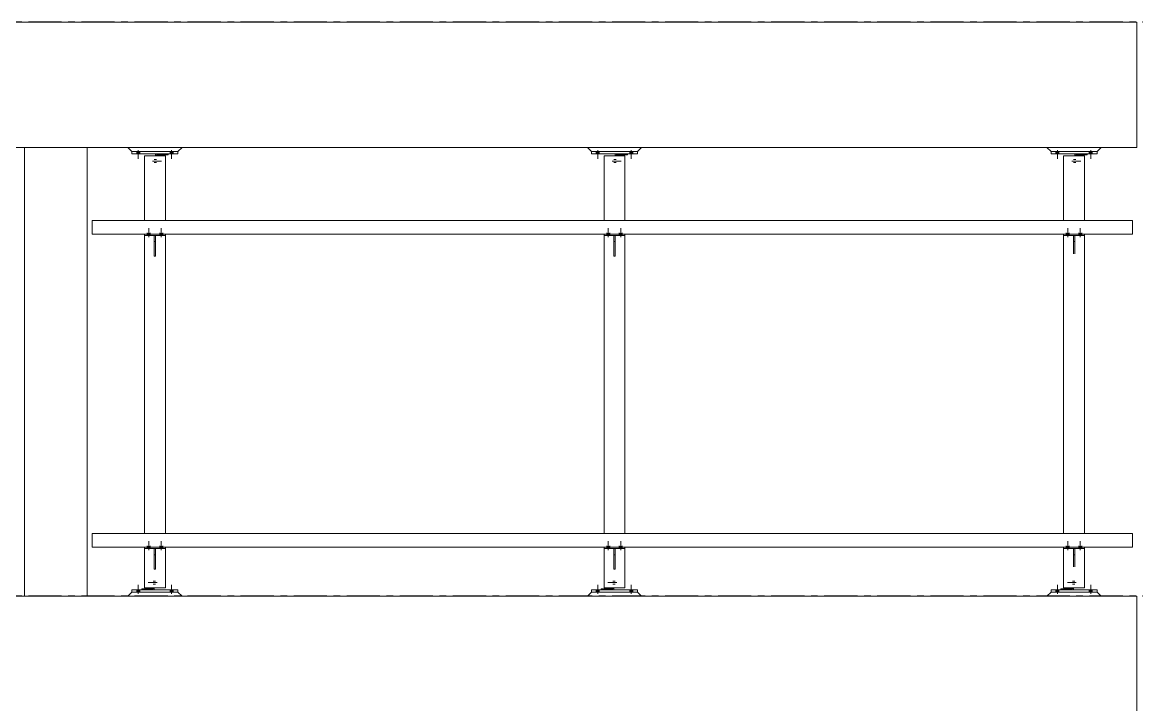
# Model space of a CAD drawing. Header units: millimetres. Extents: x 3774 to 718460, y -768339 to 192544.
# Drawn here: x 414314 to 419649, y -633197 to -629927 of the extents above; entities that cross this region are included whole.
import ezdxf

# ---------------------------------------------------------------- set-up
doc = ezdxf.new("R2010")
doc.units = ezdxf.units.MM
for name, pattern in [('CENTER', [50.8, 31.75, -6.35, 6.35, -6.35]), ('XKITLINE00', [0]), ('XKITLINE02', [4, 2, -2])]:
    doc.linetypes.add(name, pattern=pattern)
doc.layers.add('Bolt', color=7, linetype='Continuous', lineweight=0)
doc.layers.add('Part', color=7, linetype='Continuous', lineweight=0)

# ---------------------------------------------------------------- blocks, each defined once
blk = doc.blocks.new('*A6183500')
at = {"layer": 'Part', "color": 7, "linetype": 'XKITLINE00', "lineweight": 0}
for p, q in [((2179.569525, -60.453462), (2328.969438, -60.453462)), ((2179.569525, -65.253462), (2328.969438, -65.253462))]:
    blk.add_line(p, q, dxfattribs=at)
blk = doc.blocks.new('*A6193501')
at = {"layer": 'Part', "color": 7, "linetype": 'XKITLINE00', "lineweight": 0}
blk.add_line((2179.569525, -82.453462), (2328.969438, -82.453462), dxfattribs=at)
blk = doc.blocks.new('*A13394221')
at = {"layer": 'Part', "color": 7, "linetype": 'XKITLINE00', "lineweight": 0}
for p, q in [((2286.369525, -82.453462), (2286.369525, -65.253462)), ((2288.769525, -82.453462), (2288.769525, -65.253462)), ((2286.369525, -124.453462), (2286.369525, -87.253462)), ((2288.769525, -124.453462), (2288.769525, -87.253462))]:
    blk.add_line(p, q, dxfattribs=at)
blk = doc.blocks.new('*A15404422')
at = {"layer": 'Part', "color": 7, "linetype": 'XKITLINE00', "lineweight": 0}
for p, q in [((2326.545603, -69.328129), (2326.545603, -68.621462)), ((2326.545603, -68.621462), (2326.593603, -68.621462)), ((2326.593603, -69.328129), (2326.593603, -68.621462)), ((2326.545603, -68.861462), (2326.593603, -68.861462))]:
    blk.add_line(p, q, dxfattribs=at)
blk = doc.blocks.new('*A15414423')
at = {"layer": 'Part', "color": 7, "linetype": 'XKITLINE00', "lineweight": 0}
for p, q in [((2326.169603, -68.573462), (2326.169603, -68.621462)), ((2326.169603, -68.621462), (2326.969603, -68.621462)), ((2326.969603, -68.621462), (2326.969603, -68.573462))]:
    blk.add_line(p, q, dxfattribs=at)
blk = doc.blocks.new('*A15424424')
at = {"layer": 'Part', "color": 7, "linetype": 'XKITLINE00', "lineweight": 0}
for p, q in [((2308.945603, -69.421462), (2308.945603, -68.621462)), ((2308.945603, -68.621462), (2308.993603, -68.621462)), ((2308.993603, -69.421462), (2308.993603, -68.621462)), ((2308.945603, -68.861462), (2308.993603, -68.861462)), ((2308.945603, -69.421462), (2308.993603, -69.421462))]:
    blk.add_line(p, q, dxfattribs=at)
blk = doc.blocks.new('*A15434425')
at = {"layer": 'Part', "color": 7, "linetype": 'XKITLINE00', "lineweight": 0}
for p, q in [((2308.569603, -68.573462), (2308.569603, -68.621462)), ((2308.569603, -68.621462), (2309.369603, -68.621462)), ((2309.369603, -68.621462), (2309.369603, -68.573462))]:
    blk.add_line(p, q, dxfattribs=at)
blk = doc.blocks.new('*A15444426')
at = {"layer": 'Part', "color": 7, "linetype": 'XKITLINE00', "lineweight": 0}
for p, q in [((2308.993603, -65.573462), (2308.993603, -65.493462)), ((2309.033603, -65.573462), (2309.033603, -65.533462)), ((2309.033603, -65.533462), (2309.473603, -65.533462)), ((2309.473603, -65.533462), (2309.473603, -65.493462))]:
    blk.add_line(p, q, dxfattribs=at)
blk = doc.blocks.new('*A15454427')
at = {"layer": 'Part', "color": 7, "linetype": 'XKITLINE00', "lineweight": 0}
for p, q in [((2308.089603, -65.413462), (2307.929603, -65.253462)), ((2310.009603, -65.253462), (2309.849603, -65.413462)), ((2309.849603, -65.413462), (2308.089603, -65.413462))]:
    blk.add_line(p, q, dxfattribs=at)
blk = doc.blocks.new('*A15464428')
at = {"layer": 'Part', "color": 7, "linetype": 'XKITLINE00', "lineweight": 0}
for p, q in [((2308.089603, -65.493462), (2308.089603, -65.413462)), ((2308.089603, -65.413462), (2309.849603, -65.413462)), ((2308.089603, -65.493462), (2309.849603, -65.493462)), ((2309.849603, -65.493462), (2309.849603, -65.413462))]:
    blk.add_line(p, q, dxfattribs=at)
blk = doc.blocks.new('*A15494431')
at = {"layer": 'Part', "color": 7, "linetype": 'XKITLINE00', "lineweight": 0}
for p, q in [((2291.769603, -65.573462), (2290.969603, -65.573462)), ((2290.969603, -68.053462), (2290.969603, -65.573462)), ((2291.769603, -68.053462), (2291.769603, -65.573462)), ((2290.969603, -80.053462), (2290.969603, -68.621462)), ((2291.769603, -80.053462), (2291.769603, -68.621462)), ((2290.969603, -82.133462), (2290.969603, -80.621462)), ((2291.769603, -82.133462), (2291.769603, -80.621462)), ((2290.969603, -82.133462), (2291.769603, -82.133462))]:
    blk.add_line(p, q, dxfattribs=at)
blk = doc.blocks.new('*A15504432')
at = {"layer": 'Part', "color": 7, "linetype": 'XKITLINE00', "lineweight": 0}
for p, q in [((2290.969603, -80.573462), (2290.969603, -80.621462)), ((2290.969603, -80.621462), (2291.769603, -80.621462)), ((2291.769603, -80.621462), (2291.769603, -80.573462))]:
    blk.add_line(p, q, dxfattribs=at)
blk = doc.blocks.new('*A15514433')
at = {"layer": 'Part', "color": 7, "linetype": 'XKITLINE00', "lineweight": 0}
for p, q in [((2291.345603, -81.421462), (2291.345603, -80.621462)), ((2291.345603, -80.621462), (2291.393603, -80.621462)), ((2291.393603, -81.421462), (2291.393603, -80.621462)), ((2291.345603, -80.861462), (2291.393603, -80.861462)), ((2291.345603, -81.421462), (2291.393603, -81.421462))]:
    blk.add_line(p, q, dxfattribs=at)
blk = doc.blocks.new('*A15534435')
at = {"layer": 'Part', "color": 7, "linetype": 'XKITLINE00', "lineweight": 0}
for p, q in [((2290.329603, -82.453462), (2290.489603, -82.293462)), ((2290.489603, -82.293462), (2292.249603, -82.293462)), ((2292.249603, -82.293462), (2292.409603, -82.453462))]:
    blk.add_line(p, q, dxfattribs=at)
blk = doc.blocks.new('*A15544436')
at = {"layer": 'Part', "color": 7, "linetype": 'XKITLINE00', "lineweight": 0}
for p, q in [((2292.249603, -82.213462), (2290.489603, -82.213462)), ((2290.489603, -82.213462), (2290.489603, -82.293462)), ((2292.249603, -82.293462), (2290.489603, -82.293462)), ((2292.249603, -82.213462), (2292.249603, -82.293462))]:
    blk.add_line(p, q, dxfattribs=at)
blk = doc.blocks.new('*A15554437')
at = {"layer": 'Part', "color": 7, "linetype": 'XKITLINE00', "lineweight": 0}
for p, q in [((2291.305603, -82.173462), (2290.865603, -82.173462)), ((2290.865603, -82.173462), (2290.865603, -82.213462)), ((2291.305603, -82.133462), (2291.305603, -82.173462)), ((2291.345603, -82.213462), (2291.345603, -82.133462))]:
    blk.add_line(p, q, dxfattribs=at)
blk = doc.blocks.new('*A15604442')
at = {"layer": 'Part', "color": 7, "linetype": 'XKITLINE00', "lineweight": 0}
for p, q in [((2290.969603, -68.573462), (2290.969603, -68.621462)), ((2290.969603, -68.621462), (2291.769603, -68.621462)), ((2291.769603, -68.621462), (2291.769603, -68.573462))]:
    blk.add_line(p, q, dxfattribs=at)
blk = doc.blocks.new('*A15614443')
at = {"layer": 'Part', "color": 7, "linetype": 'XKITLINE00', "lineweight": 0}
for p, q in [((2291.345603, -69.421462), (2291.345603, -68.621462)), ((2291.345603, -68.621462), (2291.393603, -68.621462)), ((2291.393603, -69.421462), (2291.393603, -68.621462)), ((2291.345603, -68.861462), (2291.393603, -68.861462)), ((2291.345603, -69.421462), (2291.393603, -69.421462))]:
    blk.add_line(p, q, dxfattribs=at)
blk = doc.blocks.new('*A15644446')
at = {"layer": 'Part', "color": 7, "linetype": 'XKITLINE00', "lineweight": 0}
for p, q in [((2291.393603, -65.573462), (2291.393603, -65.493462)), ((2291.433603, -65.573462), (2291.433603, -65.533462)), ((2291.433603, -65.533462), (2291.873603, -65.533462)), ((2291.873603, -65.533462), (2291.873603, -65.493462))]:
    blk.add_line(p, q, dxfattribs=at)
blk = doc.blocks.new('*A15654447')
at = {"layer": 'Part', "color": 7, "linetype": 'XKITLINE00', "lineweight": 0}
for p, q in [((2290.489603, -65.413462), (2290.329603, -65.253462)), ((2292.409603, -65.253462), (2292.249603, -65.413462)), ((2292.249603, -65.413462), (2290.489603, -65.413462))]:
    blk.add_line(p, q, dxfattribs=at)
blk = doc.blocks.new('*A15664448')
at = {"layer": 'Part', "color": 7, "linetype": 'XKITLINE00', "lineweight": 0}
for p, q in [((2290.489603, -65.493462), (2290.489603, -65.413462)), ((2290.489603, -65.413462), (2292.249603, -65.413462)), ((2290.489603, -65.493462), (2292.249603, -65.493462)), ((2292.249603, -65.493462), (2292.249603, -65.413462))]:
    blk.add_line(p, q, dxfattribs=at)
blk = doc.blocks.new('*A15674449')
at = {"layer": 'Bolt', "color": 7, "linetype": 'XKITLINE02', "lineweight": 0}
for p, q in [((2326.545603, -65.717462), (2326.593603, -65.717462)), ((2326.593603, -65.717462), (2326.633603, -65.717462)), ((2326.482243, -65.773462), (2326.825603, -65.773462)), ((2326.545603, -65.829462), (2326.593603, -65.829462)), ((2326.593603, -65.829462), (2326.633603, -65.829462))]:
    blk.add_line(p, q, dxfattribs=at)
blk = doc.blocks.new('*A15684450')
at = {"layer": 'Bolt'}
for points in [[(2325.986, -65.413), (2325.986, -65.493), (2325.874, -65.493), (2325.874, -65.413)], [(2327.266, -65.413), (2327.266, -65.493), (2327.154, -65.493), (2327.154, -65.413)]]:
    blk.add_hatch(color=7, dxfattribs=at).paths.add_polyline_path(points, flags=17)
at = {"layer": 'Bolt', "color": 7, "linetype": 'XKITLINE00', "lineweight": 0}
for p, q in [((2325.874, -65.413), (2325.874, -65.493)), ((2325.93, -65.35), (2325.93, -65.693)), ((2325.986, -65.413), (2325.986, -65.493)), ((2327.154, -65.413), (2327.154, -65.493)), ((2327.21, -65.35), (2327.21, -65.693)), ((2327.266, -65.413), (2327.266, -65.493))]:
    blk.add_line(p, q, dxfattribs=at)
blk = doc.blocks.new('*A15714453')
at = {"layer": 'Bolt'}
for points in [[(2326.274, -68.573), (2326.274, -68.525), (2326.386, -68.525), (2326.386, -68.573)], [(2326.274, -68.621), (2326.274, -68.573), (2326.386, -68.573), (2326.386, -68.621)], [(2326.754, -68.573), (2326.754, -68.525), (2326.866, -68.525), (2326.866, -68.573)], [(2326.754, -68.621), (2326.754, -68.573), (2326.866, -68.573), (2326.866, -68.621)]]:
    blk.add_hatch(color=7, dxfattribs=at).paths.add_polyline_path(points, flags=17)
at = {"layer": 'Bolt', "color": 7, "linetype": 'XKITLINE00', "lineweight": 0}
for p, q in [((2326.274, -68.573), (2326.274, -68.525)), ((2326.274, -68.621), (2326.274, -68.573)), ((2326.33, -68.685), (2326.33, -68.341)), ((2326.386, -68.573), (2326.386, -68.525)), ((2326.386, -68.621), (2326.386, -68.573)), ((2326.754, -68.573), (2326.754, -68.525)), ((2326.754, -68.621), (2326.754, -68.573)), ((2326.81, -68.685), (2326.81, -68.341)), ((2326.866, -68.573), (2326.866, -68.525)), ((2326.866, -68.621), (2326.866, -68.573))]:
    blk.add_line(p, q, dxfattribs=at)
blk = doc.blocks.new('*A15734455')
at = {"layer": 'Bolt'}
for points in [[(2308.674, -68.573), (2308.674, -68.525), (2308.786, -68.525), (2308.786, -68.573)], [(2308.674, -68.621), (2308.674, -68.573), (2308.786, -68.573), (2308.786, -68.621)], [(2309.154, -68.573), (2309.154, -68.525), (2309.266, -68.525), (2309.266, -68.573)], [(2309.154, -68.621), (2309.154, -68.573), (2309.266, -68.573), (2309.266, -68.621)]]:
    blk.add_hatch(color=7, dxfattribs=at).paths.add_polyline_path(points, flags=17)
at = {"layer": 'Bolt', "color": 7, "linetype": 'XKITLINE00', "lineweight": 0}
for p, q in [((2308.674, -68.573), (2308.674, -68.525)), ((2308.674, -68.621), (2308.674, -68.573)), ((2308.73, -68.685), (2308.73, -68.341)), ((2308.786, -68.573), (2308.786, -68.525)), ((2308.786, -68.621), (2308.786, -68.573)), ((2309.154, -68.573), (2309.154, -68.525)), ((2309.154, -68.621), (2309.154, -68.573)), ((2309.21, -68.685), (2309.21, -68.341)), ((2309.266, -68.573), (2309.266, -68.525)), ((2309.266, -68.621), (2309.266, -68.573))]:
    blk.add_line(p, q, dxfattribs=at)
blk = doc.blocks.new('*A15744456')
at = {"layer": 'Bolt'}
for points in [[(2308.386, -65.413), (2308.386, -65.493), (2308.274, -65.493), (2308.274, -65.413)], [(2309.666, -65.413), (2309.666, -65.493), (2309.554, -65.493), (2309.554, -65.413)]]:
    blk.add_hatch(color=7, dxfattribs=at).paths.add_polyline_path(points, flags=17)
at = {"layer": 'Bolt', "color": 7, "linetype": 'XKITLINE00', "lineweight": 0}
for p, q in [((2308.274, -65.413), (2308.274, -65.493)), ((2308.33, -65.35), (2308.33, -65.693)), ((2308.386, -65.413), (2308.386, -65.493)), ((2309.554, -65.413), (2309.554, -65.493)), ((2309.61, -65.35), (2309.61, -65.693)), ((2309.666, -65.413), (2309.666, -65.493))]:
    blk.add_line(p, q, dxfattribs=at)
blk = doc.blocks.new('*A15754457')
at = {"layer": 'Bolt', "color": 7, "linetype": 'XKITLINE02', "lineweight": 0}
for p, q in [((2308.945603, -65.717462), (2308.993603, -65.717462)), ((2308.993603, -65.717462), (2309.033603, -65.717462)), ((2308.882243, -65.773462), (2309.225603, -65.773462)), ((2308.945603, -65.829462), (2308.993603, -65.829462)), ((2308.993603, -65.829462), (2309.033603, -65.829462))]:
    blk.add_line(p, q, dxfattribs=at)
blk = doc.blocks.new('*A15804462')
at = {"layer": 'Bolt'}
for points in [[(2291.074, -80.573), (2291.074, -80.525), (2291.186, -80.525), (2291.186, -80.573)], [(2291.074, -80.621), (2291.074, -80.573), (2291.186, -80.573), (2291.186, -80.621)], [(2291.554, -80.573), (2291.554, -80.525), (2291.666, -80.525), (2291.666, -80.573)], [(2291.554, -80.621), (2291.554, -80.573), (2291.666, -80.573), (2291.666, -80.621)]]:
    blk.add_hatch(color=7, dxfattribs=at).paths.add_polyline_path(points, flags=17)
at = {"layer": 'Bolt', "color": 7, "linetype": 'XKITLINE00', "lineweight": 0}
for p, q in [((2291.074, -80.573), (2291.074, -80.525)), ((2291.074, -80.621), (2291.074, -80.573)), ((2291.13, -80.685), (2291.13, -80.341)), ((2291.186, -80.573), (2291.186, -80.525)), ((2291.186, -80.621), (2291.186, -80.573)), ((2291.554, -80.573), (2291.554, -80.525)), ((2291.554, -80.621), (2291.554, -80.573)), ((2291.61, -80.685), (2291.61, -80.341)), ((2291.666, -80.573), (2291.666, -80.525)), ((2291.666, -80.621), (2291.666, -80.573))]:
    blk.add_line(p, q, dxfattribs=at)
blk = doc.blocks.new('*A15814463')
at = {"layer": 'Bolt', "color": 7, "linetype": 'XKITLINE02', "lineweight": 0}
for p, q in [((2291.456963, -81.933462), (2291.113603, -81.933462)), ((2291.345603, -81.877462), (2291.305603, -81.877462)), ((2291.393603, -81.877462), (2291.345603, -81.877462)), ((2291.345603, -81.989462), (2291.305603, -81.989462)), ((2291.393603, -81.989462), (2291.345603, -81.989462))]:
    blk.add_line(p, q, dxfattribs=at)
blk = doc.blocks.new('*A15824464')
at = {"layer": 'Bolt'}
for points in [[(2290.786, -82.213), (2290.786, -82.293), (2290.674, -82.293), (2290.674, -82.213)], [(2292.066, -82.213), (2292.066, -82.293), (2291.954, -82.293), (2291.954, -82.213)]]:
    blk.add_hatch(color=7, dxfattribs=at).paths.add_polyline_path(points, flags=17)
at = {"layer": 'Bolt', "color": 7, "linetype": 'XKITLINE00', "lineweight": 0}
for p, q in [((2290.674, -82.293), (2290.674, -82.213)), ((2290.73, -82.357), (2290.73, -82.013)), ((2290.786, -82.293), (2290.786, -82.213)), ((2291.954, -82.293), (2291.954, -82.213)), ((2292.01, -82.357), (2292.01, -82.013)), ((2292.066, -82.293), (2292.066, -82.213))]:
    blk.add_line(p, q, dxfattribs=at)
blk = doc.blocks.new('*A15854467')
at = {"layer": 'Bolt'}
for points in [[(2291.074, -68.573), (2291.074, -68.525), (2291.186, -68.525), (2291.186, -68.573)], [(2291.074, -68.621), (2291.074, -68.573), (2291.186, -68.573), (2291.186, -68.621)], [(2291.554, -68.573), (2291.554, -68.525), (2291.666, -68.525), (2291.666, -68.573)], [(2291.554, -68.621), (2291.554, -68.573), (2291.666, -68.573), (2291.666, -68.621)]]:
    blk.add_hatch(color=7, dxfattribs=at).paths.add_polyline_path(points, flags=17)
at = {"layer": 'Bolt', "color": 7, "linetype": 'XKITLINE00', "lineweight": 0}
for p, q in [((2291.074, -68.573), (2291.074, -68.525)), ((2291.074, -68.621), (2291.074, -68.573)), ((2291.13, -68.685), (2291.13, -68.341)), ((2291.186, -68.573), (2291.186, -68.525)), ((2291.186, -68.621), (2291.186, -68.573)), ((2291.554, -68.573), (2291.554, -68.525)), ((2291.554, -68.621), (2291.554, -68.573)), ((2291.61, -68.685), (2291.61, -68.341)), ((2291.666, -68.573), (2291.666, -68.525)), ((2291.666, -68.621), (2291.666, -68.573))]:
    blk.add_line(p, q, dxfattribs=at)
blk = doc.blocks.new('*A15874469')
at = {"layer": 'Bolt'}
for points in [[(2290.786, -65.413), (2290.786, -65.493), (2290.674, -65.493), (2290.674, -65.413)], [(2292.066, -65.413), (2292.066, -65.493), (2291.954, -65.493), (2291.954, -65.413)]]:
    blk.add_hatch(color=7, dxfattribs=at).paths.add_polyline_path(points, flags=17)
at = {"layer": 'Bolt', "color": 7, "linetype": 'XKITLINE00', "lineweight": 0}
for p, q in [((2290.674, -65.413), (2290.674, -65.493)), ((2290.73, -65.35), (2290.73, -65.693)), ((2290.786, -65.413), (2290.786, -65.493)), ((2291.954, -65.413), (2291.954, -65.493)), ((2292.01, -65.35), (2292.01, -65.693)), ((2292.066, -65.413), (2292.066, -65.493))]:
    blk.add_line(p, q, dxfattribs=at)
blk = doc.blocks.new('*A15884470')
at = {"layer": 'Bolt', "color": 7, "linetype": 'XKITLINE02', "lineweight": 0}
for p, q in [((2291.345603, -65.717462), (2291.393603, -65.717462)), ((2291.393603, -65.717462), (2291.433603, -65.717462)), ((2291.282243, -65.773462), (2291.625603, -65.773462)), ((2291.345603, -65.829462), (2291.393603, -65.829462)), ((2291.393603, -65.829462), (2291.433603, -65.829462))]:
    blk.add_line(p, q, dxfattribs=at)
blk = doc.blocks.new('*A15904472')
at = {"layer": 'Part', "color": 7, "linetype": 'XKITLINE00', "lineweight": 0}
for p, q in [((2328.809518, -68.053462), (2288.969552, -68.053462)), ((2288.969552, -68.573462), (2288.969552, -68.053462)), ((2328.809518, -68.573462), (2328.809518, -68.053462)), ((2328.809518, -68.573462), (2288.969552, -68.573462))]:
    blk.add_line(p, q, dxfattribs=at)
blk = doc.blocks.new('*A15914473')
at = {"layer": 'Part', "color": 7, "linetype": 'XKITLINE00', "lineweight": 0}
for p, q in [((2328.809518, -80.053462), (2288.969552, -80.053462)), ((2288.969552, -80.573462), (2288.969552, -80.053462)), ((2328.809518, -80.573462), (2328.809518, -80.053462)), ((2328.809518, -80.573462), (2288.969552, -80.573462))]:
    blk.add_line(p, q, dxfattribs=at)
blk = doc.blocks.new('*A15924474')
at = {"layer": 'Part', "color": 7, "linetype": 'XKITLINE00', "lineweight": 0}
blk.add_line((2328.969438, -87.253462), (2328.969438, -82.453462), dxfattribs=at)
blk = doc.blocks.new('*A15934475')
at = {"layer": 'Part', "color": 7, "linetype": 'XKITLINE00', "lineweight": 0}
for p, q in [((2326.969603, -65.573462), (2326.169603, -65.573462)), ((2326.169603, -68.053462), (2326.169603, -65.573462)), ((2326.969603, -68.053462), (2326.969603, -65.573462)), ((2326.169603, -80.053462), (2326.169603, -68.621462)), ((2326.969603, -80.053462), (2326.969603, -68.621462)), ((2326.169603, -82.133462), (2326.169603, -80.621462)), ((2326.969603, -82.133462), (2326.969603, -80.621462)), ((2326.169603, -82.133462), (2326.969603, -82.133462))]:
    blk.add_line(p, q, dxfattribs=at)
blk = doc.blocks.new('*A15944476')
at = {"layer": 'Part', "color": 7, "linetype": 'XKITLINE00', "lineweight": 0}
for p, q in [((2309.369603, -65.573462), (2308.569603, -65.573462)), ((2308.569603, -68.053462), (2308.569603, -65.573462)), ((2309.369603, -68.053462), (2309.369603, -65.573462)), ((2308.569603, -80.053462), (2308.569603, -68.621462)), ((2309.369603, -80.053462), (2309.369603, -68.621462)), ((2308.569603, -82.133462), (2308.569603, -80.621462)), ((2309.369603, -82.133462), (2309.369603, -80.621462)), ((2308.569603, -82.133462), (2309.369603, -82.133462))]:
    blk.add_line(p, q, dxfattribs=at)
blk = doc.blocks.new('*A16014483')
at = {"layer": 'Part', "color": 7, "linetype": 'XKITLINE00', "lineweight": 0}
for p, q in [((2326.545603, -81.328129), (2326.545603, -80.621462)), ((2326.545603, -80.621462), (2326.593603, -80.621462)), ((2326.593603, -81.328129), (2326.593603, -80.621462)), ((2326.545603, -80.861462), (2326.593603, -80.861462))]:
    blk.add_line(p, q, dxfattribs=at)
blk = doc.blocks.new('*A16024484')
at = {"layer": 'Part', "color": 7, "linetype": 'XKITLINE00', "lineweight": 0}
for p, q in [((2326.169603, -80.573462), (2326.169603, -80.621462)), ((2326.169603, -80.621462), (2326.969603, -80.621462)), ((2326.969603, -80.621462), (2326.969603, -80.573462))]:
    blk.add_line(p, q, dxfattribs=at)
blk = doc.blocks.new('*A16034485')
at = {"layer": 'Part', "color": 7, "linetype": 'XKITLINE00', "lineweight": 0}
for p, q in [((2325.529603, -82.453462), (2325.689603, -82.293462)), ((2325.689603, -82.293462), (2327.449603, -82.293462)), ((2327.449603, -82.293462), (2327.609603, -82.453462))]:
    blk.add_line(p, q, dxfattribs=at)
blk = doc.blocks.new('*A16044486')
at = {"layer": 'Part', "color": 7, "linetype": 'XKITLINE00', "lineweight": 0}
for p, q in [((2327.449603, -82.213462), (2325.689603, -82.213462)), ((2325.689603, -82.213462), (2325.689603, -82.293462)), ((2327.449603, -82.293462), (2325.689603, -82.293462)), ((2327.449603, -82.213462), (2327.449603, -82.293462))]:
    blk.add_line(p, q, dxfattribs=at)
blk = doc.blocks.new('*A16054487')
at = {"layer": 'Part', "color": 7, "linetype": 'XKITLINE00', "lineweight": 0}
for p, q in [((2326.505603, -82.173462), (2326.065603, -82.173462)), ((2326.065603, -82.173462), (2326.065603, -82.213462)), ((2326.505603, -82.133462), (2326.505603, -82.173462)), ((2326.545603, -82.213462), (2326.545603, -82.133462))]:
    blk.add_line(p, q, dxfattribs=at)
blk = doc.blocks.new('*A16064488')
at = {"layer": 'Part', "color": 7, "linetype": 'XKITLINE00', "lineweight": 0}
for p, q in [((2308.945603, -81.421462), (2308.945603, -80.621462)), ((2308.945603, -80.621462), (2308.993603, -80.621462)), ((2308.993603, -81.421462), (2308.993603, -80.621462)), ((2308.945603, -80.861462), (2308.993603, -80.861462)), ((2308.945603, -81.421462), (2308.993603, -81.421462))]:
    blk.add_line(p, q, dxfattribs=at)
blk = doc.blocks.new('*A16074489')
at = {"layer": 'Part', "color": 7, "linetype": 'XKITLINE00', "lineweight": 0}
for p, q in [((2308.569603, -80.573462), (2308.569603, -80.621462)), ((2308.569603, -80.621462), (2309.369603, -80.621462)), ((2309.369603, -80.621462), (2309.369603, -80.573462))]:
    blk.add_line(p, q, dxfattribs=at)
blk = doc.blocks.new('*A16084490')
at = {"layer": 'Part', "color": 7, "linetype": 'XKITLINE00', "lineweight": 0}
for p, q in [((2307.929603, -82.453462), (2308.089603, -82.293462)), ((2308.089603, -82.293462), (2309.849603, -82.293462)), ((2309.849603, -82.293462), (2310.009603, -82.453462))]:
    blk.add_line(p, q, dxfattribs=at)
blk = doc.blocks.new('*A16094491')
at = {"layer": 'Part', "color": 7, "linetype": 'XKITLINE00', "lineweight": 0}
for p, q in [((2309.849603, -82.213462), (2308.089603, -82.213462)), ((2308.089603, -82.213462), (2308.089603, -82.293462)), ((2309.849603, -82.293462), (2308.089603, -82.293462)), ((2309.849603, -82.213462), (2309.849603, -82.293462))]:
    blk.add_line(p, q, dxfattribs=at)
blk = doc.blocks.new('*A16104492')
at = {"layer": 'Part', "color": 7, "linetype": 'XKITLINE00', "lineweight": 0}
for p, q in [((2308.905603, -82.173462), (2308.465603, -82.173462)), ((2308.465603, -82.173462), (2308.465603, -82.213462)), ((2308.905603, -82.133462), (2308.905603, -82.173462)), ((2308.945603, -82.213462), (2308.945603, -82.133462))]:
    blk.add_line(p, q, dxfattribs=at)
blk = doc.blocks.new('*A16114493')
at = {"layer": 'Part', "color": 7, "linetype": 'XKITLINE00', "lineweight": 0}
blk.add_line((2328.969438, -65.253462), (2328.969438, -60.453462), dxfattribs=at)
blk = doc.blocks.new('*A16124494')
at = {"layer": 'Part', "color": 7, "linetype": 'XKITLINE00', "lineweight": 0}
for p, q in [((2325.689603, -65.493462), (2325.689603, -65.413462)), ((2325.689603, -65.413462), (2327.449603, -65.413462)), ((2325.689603, -65.493462), (2327.449603, -65.493462)), ((2327.449603, -65.493462), (2327.449603, -65.413462))]:
    blk.add_line(p, q, dxfattribs=at)
blk = doc.blocks.new('*A16134495')
at = {"layer": 'Part', "color": 7, "linetype": 'XKITLINE00', "lineweight": 0}
for p, q in [((2325.689603, -65.413462), (2325.529603, -65.253462)), ((2327.609603, -65.253462), (2327.449603, -65.413462)), ((2327.449603, -65.413462), (2325.689603, -65.413462))]:
    blk.add_line(p, q, dxfattribs=at)
blk = doc.blocks.new('*A16144496')
at = {"layer": 'Part', "color": 7, "linetype": 'XKITLINE00', "lineweight": 0}
for p, q in [((2326.593603, -65.573462), (2326.593603, -65.493462)), ((2326.633603, -65.573462), (2326.633603, -65.533462)), ((2326.633603, -65.533462), (2327.073603, -65.533462)), ((2327.073603, -65.533462), (2327.073603, -65.493462))]:
    blk.add_line(p, q, dxfattribs=at)
blk = doc.blocks.new('*A16294511')
at = {"layer": 'Bolt'}
for points in [[(2326.274, -80.573), (2326.274, -80.525), (2326.386, -80.525), (2326.386, -80.573)], [(2326.274, -80.621), (2326.274, -80.573), (2326.386, -80.573), (2326.386, -80.621)], [(2326.754, -80.573), (2326.754, -80.525), (2326.866, -80.525), (2326.866, -80.573)], [(2326.754, -80.621), (2326.754, -80.573), (2326.866, -80.573), (2326.866, -80.621)]]:
    blk.add_hatch(color=7, dxfattribs=at).paths.add_polyline_path(points, flags=17)
at = {"layer": 'Bolt', "color": 7, "linetype": 'XKITLINE00', "lineweight": 0}
for p, q in [((2326.274, -80.573), (2326.274, -80.525)), ((2326.274, -80.621), (2326.274, -80.573)), ((2326.33, -80.685), (2326.33, -80.341)), ((2326.386, -80.573), (2326.386, -80.525)), ((2326.386, -80.621), (2326.386, -80.573)), ((2326.754, -80.573), (2326.754, -80.525)), ((2326.754, -80.621), (2326.754, -80.573)), ((2326.81, -80.685), (2326.81, -80.341)), ((2326.866, -80.573), (2326.866, -80.525)), ((2326.866, -80.621), (2326.866, -80.573))]:
    blk.add_line(p, q, dxfattribs=at)
blk = doc.blocks.new('*A16314513')
at = {"layer": 'Bolt', "color": 7, "linetype": 'XKITLINE02', "lineweight": 0}
for p, q in [((2326.656963, -81.933462), (2326.313603, -81.933462)), ((2326.545603, -81.877462), (2326.505603, -81.877462)), ((2326.593603, -81.877462), (2326.545603, -81.877462)), ((2326.545603, -81.989462), (2326.505603, -81.989462)), ((2326.593603, -81.989462), (2326.545603, -81.989462))]:
    blk.add_line(p, q, dxfattribs=at)
blk = doc.blocks.new('*A16324514')
at = {"layer": 'Bolt'}
for points in [[(2325.986, -82.213), (2325.986, -82.293), (2325.874, -82.293), (2325.874, -82.213)], [(2327.266, -82.213), (2327.266, -82.293), (2327.154, -82.293), (2327.154, -82.213)]]:
    blk.add_hatch(color=7, dxfattribs=at).paths.add_polyline_path(points, flags=17)
at = {"layer": 'Bolt', "color": 7, "linetype": 'XKITLINE00', "lineweight": 0}
for p, q in [((2325.874, -82.293), (2325.874, -82.213)), ((2325.93, -82.357), (2325.93, -82.013)), ((2325.986, -82.293), (2325.986, -82.213)), ((2327.154, -82.293), (2327.154, -82.213)), ((2327.21, -82.357), (2327.21, -82.013)), ((2327.266, -82.293), (2327.266, -82.213))]:
    blk.add_line(p, q, dxfattribs=at)
blk = doc.blocks.new('*A16334515')
at = {"layer": 'Bolt'}
for points in [[(2308.674, -80.573), (2308.674, -80.525), (2308.786, -80.525), (2308.786, -80.573)], [(2308.674, -80.621), (2308.674, -80.573), (2308.786, -80.573), (2308.786, -80.621)], [(2309.154, -80.573), (2309.154, -80.525), (2309.266, -80.525), (2309.266, -80.573)], [(2309.154, -80.621), (2309.154, -80.573), (2309.266, -80.573), (2309.266, -80.621)]]:
    blk.add_hatch(color=7, dxfattribs=at).paths.add_polyline_path(points, flags=17)
at = {"layer": 'Bolt', "color": 7, "linetype": 'XKITLINE00', "lineweight": 0}
for p, q in [((2308.674, -80.573), (2308.674, -80.525)), ((2308.674, -80.621), (2308.674, -80.573)), ((2308.73, -80.685), (2308.73, -80.341)), ((2308.786, -80.573), (2308.786, -80.525)), ((2308.786, -80.621), (2308.786, -80.573)), ((2309.154, -80.573), (2309.154, -80.525)), ((2309.154, -80.621), (2309.154, -80.573)), ((2309.21, -80.685), (2309.21, -80.341)), ((2309.266, -80.573), (2309.266, -80.525)), ((2309.266, -80.621), (2309.266, -80.573))]:
    blk.add_line(p, q, dxfattribs=at)
blk = doc.blocks.new('*A16344516')
at = {"layer": 'Bolt', "color": 7, "linetype": 'XKITLINE02', "lineweight": 0}
for p, q in [((2309.056963, -81.933462), (2308.713603, -81.933462)), ((2308.945603, -81.877462), (2308.905603, -81.877462)), ((2308.993603, -81.877462), (2308.945603, -81.877462)), ((2308.945603, -81.989462), (2308.905603, -81.989462)), ((2308.993603, -81.989462), (2308.945603, -81.989462))]:
    blk.add_line(p, q, dxfattribs=at)
blk = doc.blocks.new('*A16354517')
at = {"layer": 'Bolt'}
for points in [[(2308.386, -82.213), (2308.386, -82.293), (2308.274, -82.293), (2308.274, -82.213)], [(2309.666, -82.213), (2309.666, -82.293), (2309.554, -82.293), (2309.554, -82.213)]]:
    blk.add_hatch(color=7, dxfattribs=at).paths.add_polyline_path(points, flags=17)
at = {"layer": 'Bolt', "color": 7, "linetype": 'XKITLINE00', "lineweight": 0}
for p, q in [((2308.274, -82.293), (2308.274, -82.213)), ((2308.33, -82.357), (2308.33, -82.013)), ((2308.386, -82.293), (2308.386, -82.213)), ((2309.554, -82.293), (2309.554, -82.213)), ((2309.61, -82.357), (2309.61, -82.013)), ((2309.666, -82.293), (2309.666, -82.213))]:
    blk.add_line(p, q, dxfattribs=at)

msp = doc.modelspace()

# ---------------------------------------------------------------- linework, layer by layer
at = {"color": 7, "linetype": 'CENTER', "ltscale": 5}
for p, q in [((437107.783, -629927.045), (391187.746, -629927.045)), ((437107.783, -632677.045), (391187.746, -632677.045))]:
    msp.add_line(p, q, dxfattribs=at)

# ---------------------------------------------------------------- block references
at = {"color": 7, "lineweight": 0, "xscale": 125, "yscale": 125, "zscale": 125}
for name in ['*A6183500', '*A16114493', '*A13394221', '*A15654447', '*A15874469', '*A15454427', '*A15744456', '*A16134495', '*A15684450', '*A15664448', '*A15494431', '*A15884470', '*A15644446', '*A15464428', '*A15944476', '*A15754457', '*A15444426', '*A16124494', '*A15934475', '*A15674449', '*A16144496', '*A15904472', '*A15854467', '*A15734455', '*A15714453', '*A15604442', '*A15614443', '*A15434425', '*A15424424', '*A15414423', '*A15404422', '*A15914473', '*A15504432', '*A15804462', '*A15514433', '*A16074489', '*A16334515', '*A16064488', '*A16024484', '*A16294511', '*A16014483', '*A15824464', '*A15814463', '*A16354517', '*A16344516', '*A16324514', '*A16314513', '*A15534435', '*A15544436', '*A15554437', '*A16084490', '*A16094491', '*A16104492', '*A16034485', '*A16044486', '*A16054487', '*A6193501', '*A15924474']:
    msp.add_blockref(name, (128527.556, -622370.363), dxfattribs=at)

doc.saveas('drawing.dxf')
